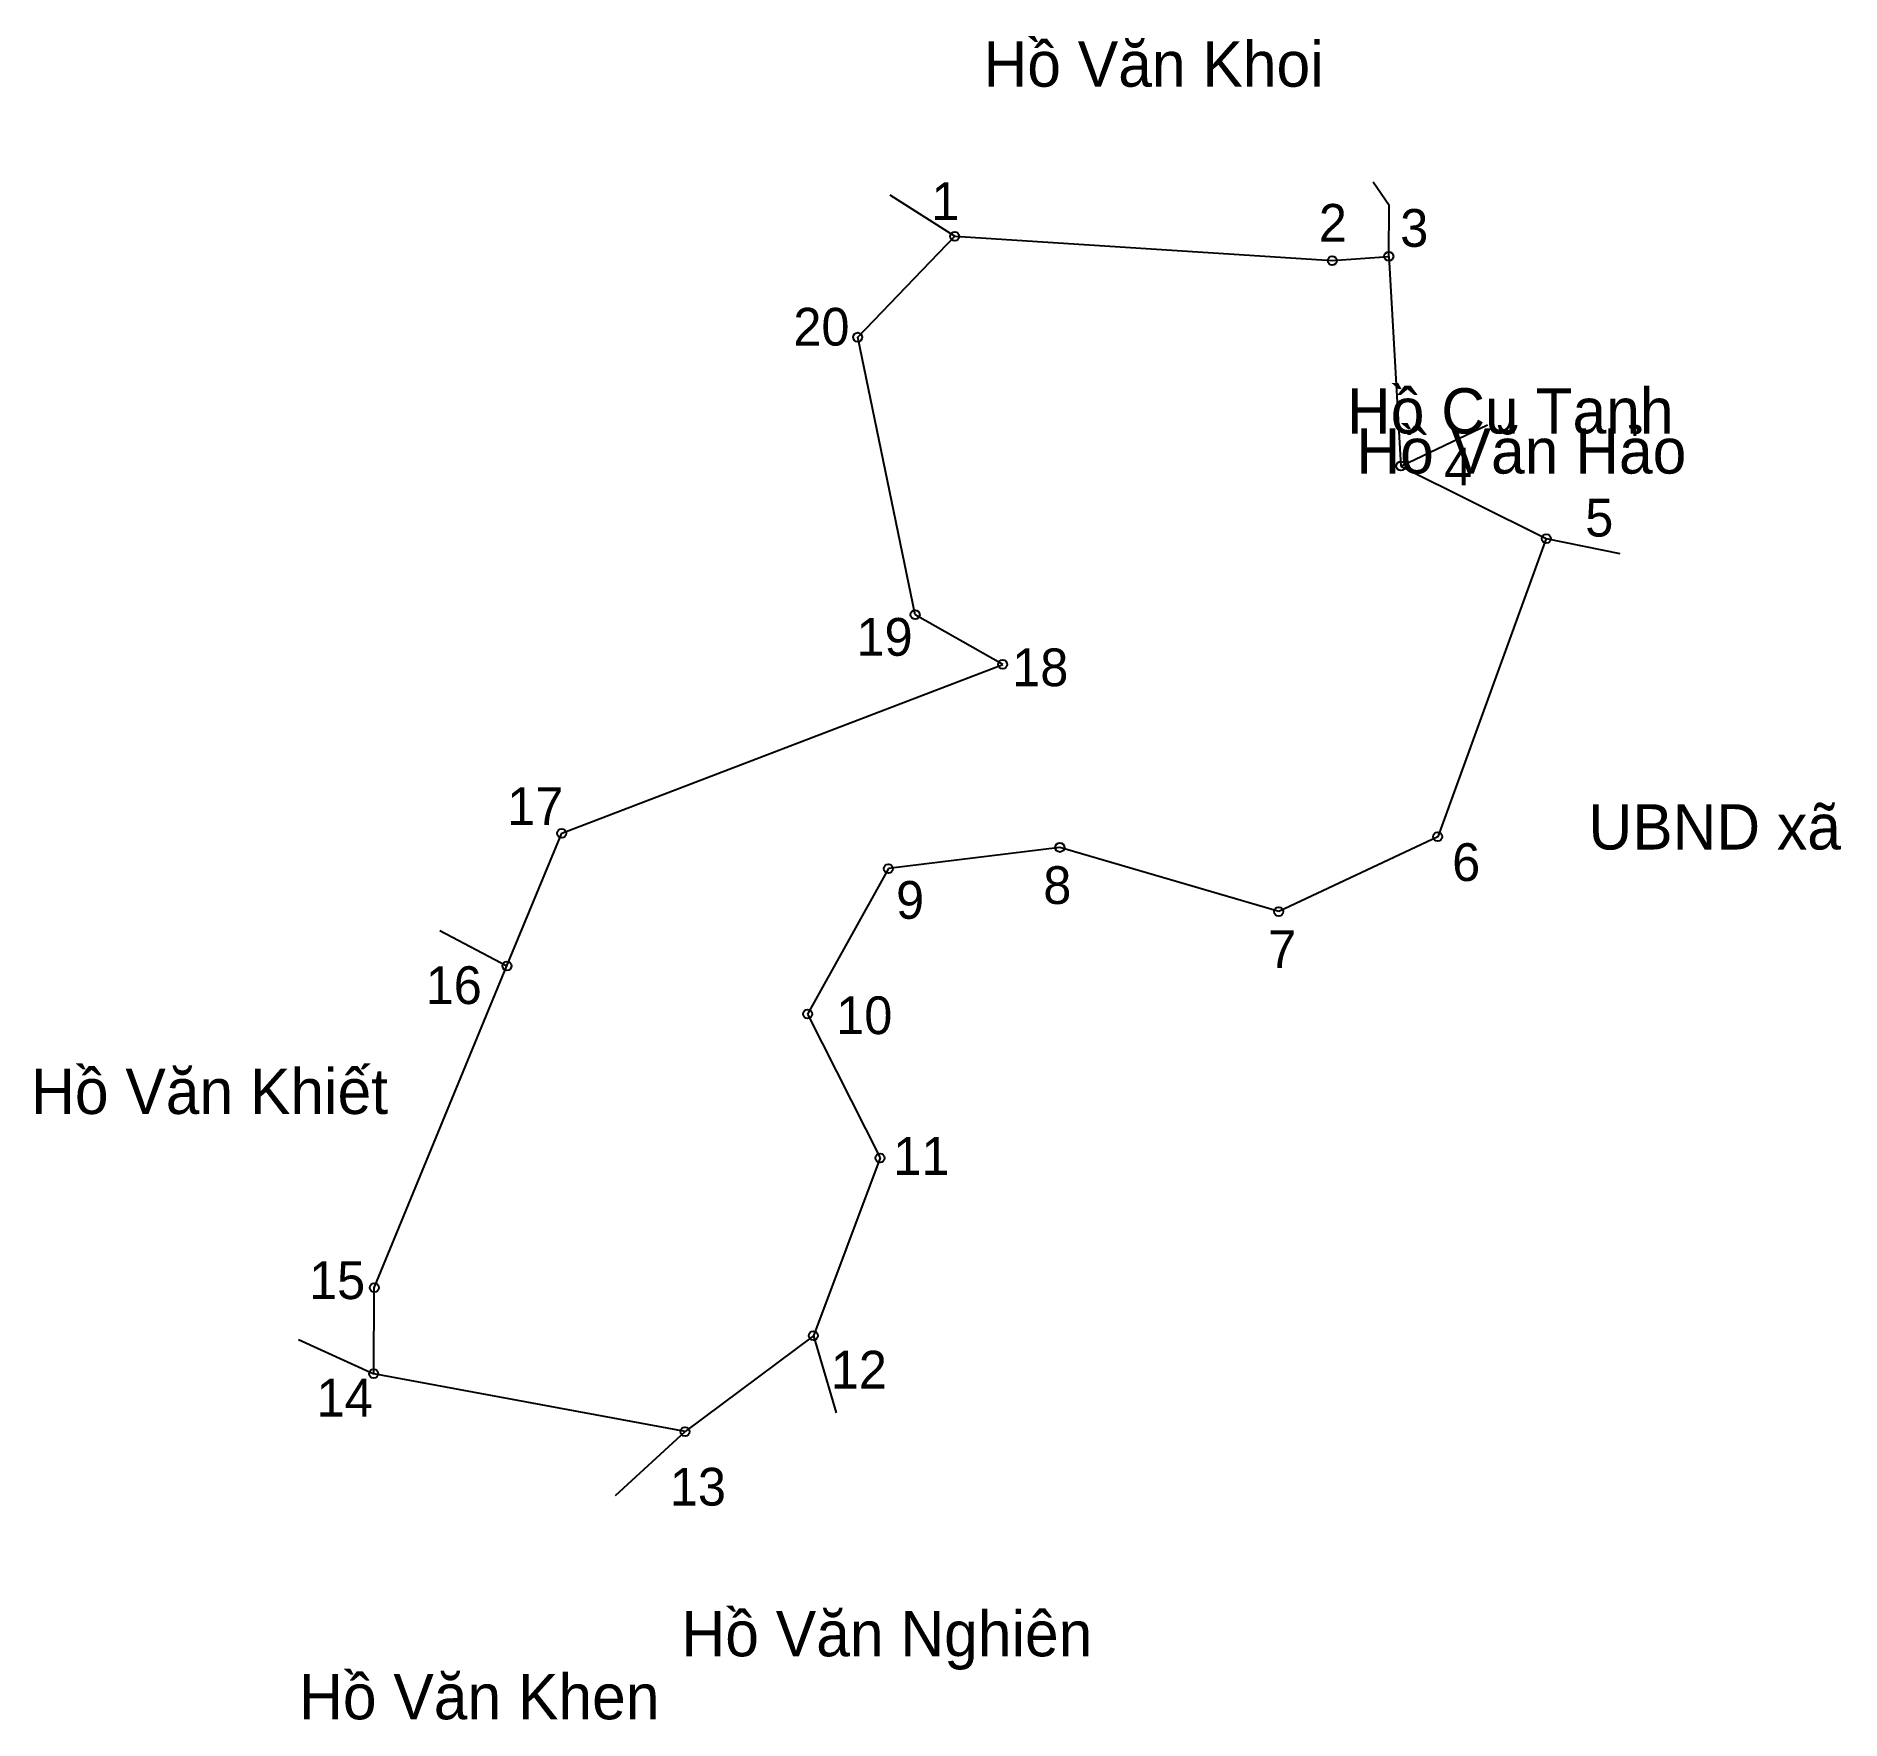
# Model space of a CAD drawing. Extents: x 547209 to 547528, y 1826082 to 1826380.
import ezdxf

# ---------------------------------------------------------------- set-up
doc = ezdxf.new("R2010")
doc.units = 0
for name, color, linetype in [('CanhThua', 7, 'Continuous'), ('MocDinhThua', 7, 'Continuous'), ('RauThua', 7, 'Continuous'), ('SoHieuDinhThua', 7, 'Continuous'), ('TenChuLanCan', 7, 'Continuous')]:
    doc.layers.add(name, color=color, linetype=linetype)

msp = doc.modelspace()

# ---------------------------------------------------------------- linework, layer by layer
at = {"layer": 'CanhThua'}
for p, q in [((547354.48, 1826327.08), (547371.66, 1826344.94)), ((547371.66, 1826344.94), (547438.45, 1826340.64)), ((547438.45, 1826340.64), (547448.46, 1826341.39)), ((547448.46, 1826341.39), (547450.59, 1826304.27)), ((547364.65, 1826277.96), (547354.48, 1826327.08)), ((547450.59, 1826304.27), (547476.32, 1826291.42)), ((547476.32, 1826291.42), (547457.12, 1826238.66)), ((547380.14, 1826269.15), (547364.65, 1826277.96)), ((547302.11, 1826239.27), (547380.14, 1826269.15)), ((547292.43, 1826215.79), (547302.11, 1826239.27)), ((547457.12, 1826238.66), (547428.98, 1826225.4)), ((547390.25, 1826236.75), (547359.92, 1826233.01)), ((547428.98, 1826225.4), (547390.25, 1826236.75)), ((547359.92, 1826233.01), (547345.63, 1826207.26)), ((547268.95, 1826158.83), (547292.43, 1826215.79)), ((547345.63, 1826207.26), (547358.44, 1826181.79)), ((547358.44, 1826181.79), (547346.65, 1826150.33)), ((547268.85, 1826143.61), (547268.95, 1826158.83)), ((547346.65, 1826150.33), (547323.94, 1826133.36)), ((547323.94, 1826133.36), (547268.85, 1826143.61))]:
    msp.add_line(p, q, dxfattribs=at)
at = {"layer": 'MocDinhThua'}
for centre in [(547371.66, 1826344.94), (547438.45, 1826340.64), (547448.46, 1826341.39), (547354.48, 1826327.08), (547450.59, 1826304.27), (547476.32, 1826291.42), (547364.65, 1826277.96), (547380.14, 1826269.15), (547302.11, 1826239.27), (547390.25, 1826236.75), (547457.12, 1826238.66), (547359.92, 1826233.01), (547428.98, 1826225.4), (547292.43, 1826215.79), (547345.63, 1826207.26), (547358.44, 1826181.79), (547268.95, 1826158.83), (547346.65, 1826150.33), (547268.85, 1826143.61), (547323.94, 1826133.36)]:
    msp.add_circle(centre, 0.802, dxfattribs=at)
at = {"layer": 'RauThua'}
for p, q in [((547360.18, 1826352.28), (547371.66, 1826344.94)), ((547445.68, 1826354.58), (547448.52, 1826350.46)), ((547448.46, 1826341.39), (547448.52, 1826350.46)), ((547450.59, 1826304.27), (547465.91, 1826311.55)), ((547476.32, 1826291.42), (547489.35, 1826288.78)), ((547280.56, 1826222.04), (547292.43, 1826215.79)), ((547255.53, 1826149.68), (547268.85, 1826143.61)), ((547346.65, 1826150.33), (547350.68, 1826136.67)), ((547311.65, 1826122.06), (547323.94, 1826133.36))]:
    msp.add_line(p, q, dxfattribs=at)

# ---------------------------------------------------------------- texts
at = {"layer": 'SoHieuDinhThua'}
for s, height, p in [('1', 6.68, (547367.51, 1826347.83)), ('2', 6.68, (547436.07, 1826343.98)), ('3', 6.68, (547450.48, 1826343.08)), ('20', 6.679, (547343.1, 1826325.59)), ('4', 6.68, (547458.24, 1826300.83)), ('5', 6.68, (547483.22, 1826291.79)), ('19', 6.679, (547354.27, 1826270.69)), ('18', 6.679, (547381.82, 1826265.3)), ('17', 6.679, (547292.47, 1826240.71)), ('6', 6.68, (547459.67, 1826230.82)), ('9', 6.68, (547361.27, 1826224.13)), ('8', 6.68, (547387.32, 1826226.75)), ('7', 6.68, (547427.12, 1826215.4)), ('16', 6.679, (547278.04, 1826209.04)), ('10', 6.679, (547350.68, 1826203.71)), ('11', 6.679, (547360.78, 1826178.8)), ('15', 6.679, (547257.4, 1826156.81)), ('12', 6.679, (547349.72, 1826140.98)), ('14', 6.679, (547258.74, 1826136.02)), ('13', 6.679, (547321.24, 1826120.26))]:
    msp.add_text(s, height=height, dxfattribs=at).set_placement(p)
at = {"layer": 'TenChuLanCan'}
for s, height, p in [('Hồ Văn Khoi', 8.0152, (547376.75, 1826371.42)), ('Hồ Cu Tanh', 8.015, (547441.06, 1826310.03)), ('Hồ Văn Hảo', 8.015, (547442.72, 1826302.94)), ('UBND xã', 8.015, (547483.79, 1826236.39)), ('Hồ Văn Khiết', 8.0152, (547208.23, 1826189.58)), ('Hồ Văn Nghiên', 8.0152, (547323.31, 1826093.58)), ('Hồ Văn Khen', 8.0152, (547255.65, 1826082.43))]:
    msp.add_text(s, height=height, dxfattribs=at).set_placement(p)

doc.saveas('drawing.dxf')
